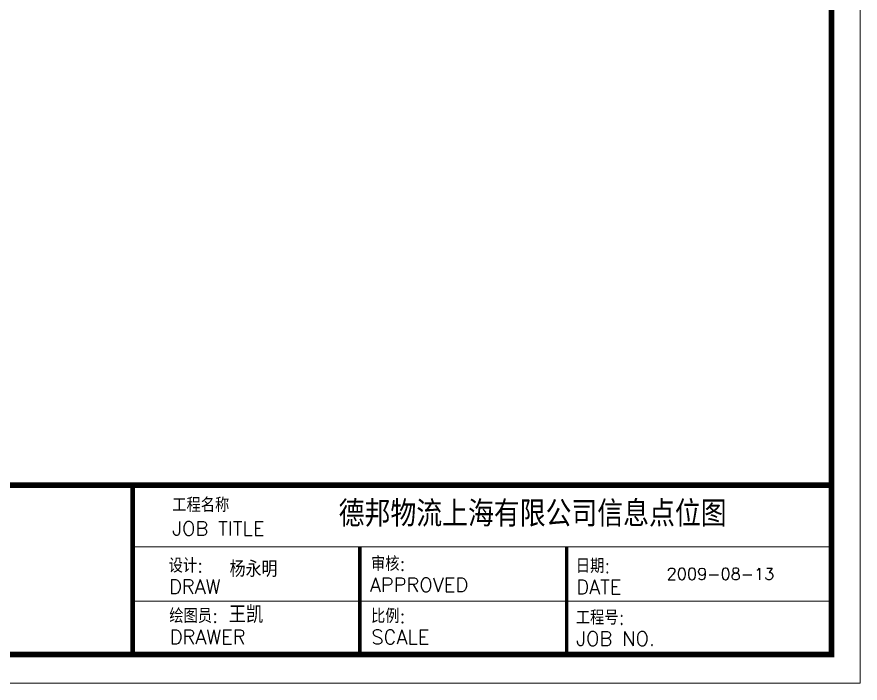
# Model space of a CAD drawing. Header units: millimetres. Extents: x 526420 to 928802, y 401925 to 509768.
# Drawn here: x 705941 to 725003, y 403020 to 418068 of the extents above; entities that cross this region are included whole.
import ezdxf

# ---------------------------------------------------------------- set-up
doc = ezdxf.new("R2010")
doc.units = ezdxf.units.MM
doc.header["$LTSCALE"] = 3000
doc.header["$MEASUREMENT"] = 0
doc.layers.add('A', color=7, linetype='CONTINUOUS')
doc.layers.add('环控', color=3, linetype='CONTINUOUS')
doc.styles.get("Standard").update_dxf_attribs({"font": 'romans.shx', "width": 0.65, "bigfont": 'hzfs1.shx'})

# ---------------------------------------------------------------- blocks, each defined once
blk = doc.blocks.new('日期')
at = {"layer": 'A', "linetype": 'ByBlock', "lineweight": 0}
blk.add_text('2009-08-13', height=268.1, dxfattribs=at).set_placement((577160, 406164))

msp = doc.modelspace()

# ---------------------------------------------------------------- linework, layer by layer
at = {"layer": 'A', "linetype": 'ByBlock', "lineweight": 0}
for p, q in [((708558, 406095), (724358, 406095)), ((708558, 404870), (724358, 404870))]:
    msp.add_line(p, q, dxfattribs=at)
for points in [[(725003, 442590), (669580, 442590), (669580, 403020), (725003, 403020)], [(670224, 403665), (724358, 403665), (724358, 441945), (670224, 441945)]]:
    msp.add_lwpolyline(points, close=True, dxfattribs=at)
at = {"layer": 'A', "linetype": 'ByBlock', "lineweight": 0, "const_width": 129}
msp.add_lwpolyline([(670224, 403665), (724358, 403665), (724358, 441945), (670224, 441945)], close=True, dxfattribs=at)
at = {"layer": 'A', "linetype": 'ByBlock', "lineweight": 0}
for points, const_width in [([(693090, 407485), (724358, 407493)], 129), ([(708558, 407493), (708558, 403665)], 103), ([(713694, 403665), (713694, 406095)], 77.3), ([(718368, 403665), (718368, 406095)], 77.3)]:
    msp.add_lwpolyline(points, dxfattribs=dict(at, const_width=const_width))

# ---------------------------------------------------------------- block references
at = {"layer": '环控', "color": 4}
msp.add_blockref('日期', (143468, -812), dxfattribs=at)

# ---------------------------------------------------------------- texts
at = {"layer": 'A', "linetype": 'ByBlock', "lineweight": 0}
for s, height, p in [('工程名称', 322.2, (709454, 406883)), ('德邦物流上海有限公司信息点位图', 584.58, (713216, 406553)), ('JOB TITLE', 322.2, (709454, 406351)), ('设计:', 322.2, (709372, 405515)), ('审核:', 322.2, (713946, 405554)), ('日期:', 322.2, (718576, 405506)), ('杨永明', 359.3, (710751, 405418)), ('DRAW', 322.2, (709381, 405040)), ('APPROVED', 322.2, (713920, 405079)), ('DATE', 322.2, (718586, 405031)), ('绘图员:', 322.2, (709387, 404378)), ('王凯', 389.3, (710732, 404376)), ('比例:', 322.2, (713946, 404374)), ('工程号:', 322.2, (718576, 404340)), ('DRAWER', 322.2, (709396, 403903)), ('SCALE', 322.2, (713955, 403899)), ('JOB NO.', 322.2, (718586, 403865))]:
    msp.add_text(s, height=height, dxfattribs=at).set_placement(p)

doc.saveas('drawing.dxf')
